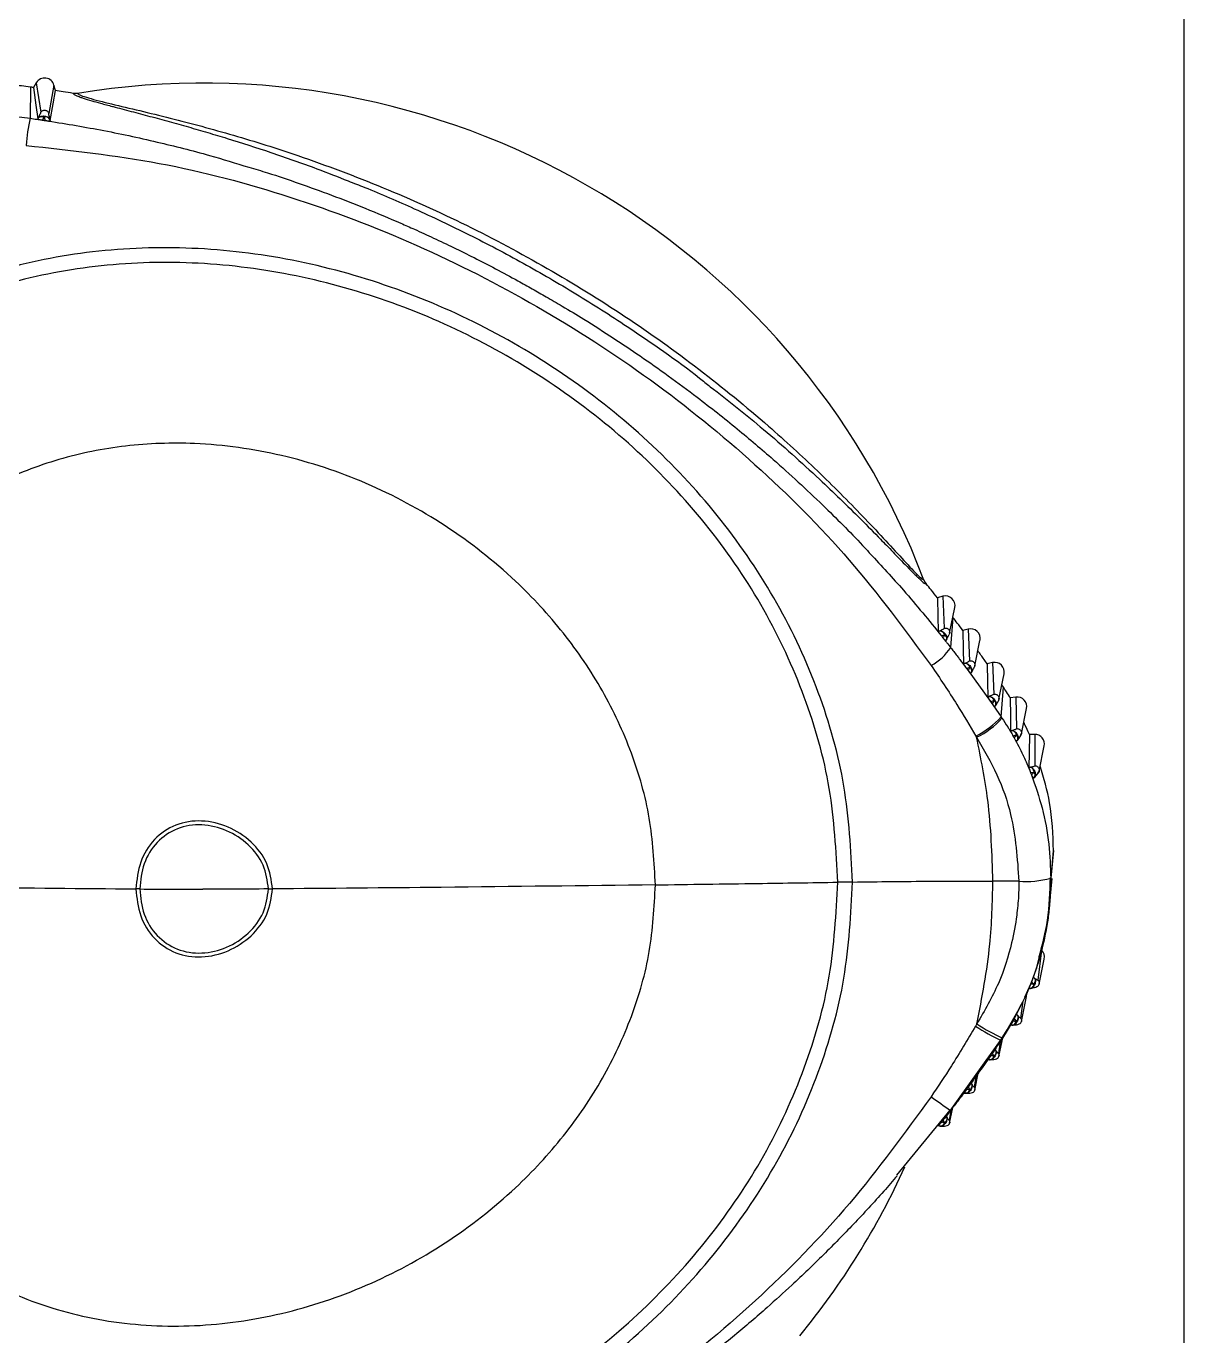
# Model space of a CAD drawing. Extents: x 398 to 508, y 623 to 782.
# Drawn here: x 468.77 to 472.067, y 726.597 to 730.328 of the extents above; entities that cross this region are included whole.
import ezdxf

# ---------------------------------------------------------------- set-up
doc = ezdxf.new("R2010")
doc.units = 0
doc.header["$MEASUREMENT"] = 0
doc.layers.add('GEOMETRY', color=2, linetype='Continuous', lineweight=25)

msp = doc.modelspace()

# ---------------------------------------------------------------- linework, layer by layer
at = {"layer": 'GEOMETRY'}
for p, q in [((472.067, 730.5661), (472.067, 724.9704)), ((468.7984, 730.167), (468.7905, 730.1535)), ((468.7984, 730.167), (468.8116, 730.0828)), ((468.7821, 730.1546), (468.781, 730.0657)), ((468.8488, 730.16), (468.834, 730.0797)), ((468.8528, 730.1446), (468.8488, 730.16)), ((468.9097, 730.1362), (468.9032, 730.1367)), ((468.9161, 730.1367), (468.9097, 730.1362)), ((468.8032, 730.0642), (468.8047, 730.0671)), ((468.8158, 730.0607), (468.8209, 730.0694)), ((468.8209, 730.0694), (468.8233, 730.0596)), ((468.8371, 730.0626), (468.8379, 730.0592)), ((471.3268, 728.7502), (471.3296, 728.7444)), ((471.3296, 728.7444), (471.3332, 728.7391)), ((471.3807, 728.7038), (471.3653, 728.6996)), ((471.3807, 728.7038), (471.3847, 728.6127)), ((471.4, 728.5985), (471.415, 728.6718)), ((471.4094, 728.6435), (471.4029, 728.5576)), ((471.4094, 728.6435), (471.4092, 728.6437)), ((471.3677, 728.6042), (471.3708, 728.6053)), ((471.4528, 728.6103), (471.4376, 728.6065)), ((471.4528, 728.6103), (471.4565, 728.5199)), ((471.3894, 728.5767), (471.3911, 728.5799)), ((471.4717, 728.5054), (471.4865, 728.5782)), ((471.4395, 728.5118), (471.4428, 728.513)), ((471.4482, 728.4982), (471.4576, 728.5016)), ((471.4483, 728.4983), (471.4525, 728.4926)), ((471.4576, 728.5016), (471.4524, 728.4925)), ((471.4525, 728.4926), (471.5167, 728.4037)), ((471.4605, 728.4835), (471.4625, 728.4872)), ((471.5224, 728.5148), (471.507, 728.5115)), ((471.5224, 728.5148), (471.5256, 728.4248)), ((471.5405, 728.4102), (471.5553, 728.4825)), ((471.5531, 728.4448), (471.5488, 728.4511)), ((471.5084, 728.4174), (471.5121, 728.4186)), ((471.5465, 728.3605), (471.5531, 728.4448)), ((471.5887, 728.4163), (471.5729, 728.4143)), ((471.5887, 728.4163), (471.5906, 728.3266)), ((471.5166, 728.4037), (471.5264, 728.4069)), ((471.5167, 728.4038), (471.5209, 728.3978)), ((471.5167, 728.4037), (471.5465, 728.3605)), ((471.5264, 728.4069), (471.5209, 728.3978)), ((471.5287, 728.3883), (471.531, 728.3922)), ((471.6045, 728.3117), (471.6192, 728.3836)), ((471.5803, 728.3061), (471.5902, 728.3086)), ((471.5805, 728.3062), (471.5838, 728.3003)), ((471.6426, 728.3102), (471.6272, 728.3101)), ((471.6426, 728.3102), (471.6427, 728.2208)), ((471.5906, 728.2897), (471.5934, 728.2935)), ((471.6551, 728.2057), (471.6697, 728.2773)), ((471.6307, 728.2015), (471.6404, 728.2027)), ((471.6307, 728.2016), (471.6332, 728.1954)), ((471.6404, 728.2027), (471.633, 728.1953)), ((471.6377, 728.1846), (471.643, 728.1901)), ((471.6378, 728.1843), (471.6382, 728.1841)), ((471.696, 727.9792), (471.6881, 727.9005)), ((471.6892, 727.8996), (471.696, 727.9792)), ((471.6843, 727.8208), (471.6922, 727.8993)), ((471.6619, 727.6954), (471.6515, 727.6102)), ((471.6551, 727.5986), (471.6697, 727.6702)), ((471.6307, 727.5982), (471.6128, 727.5604)), ((471.6045, 727.4919), (471.6192, 727.5638)), ((471.6286, 727.5864), (471.6253, 727.5862)), ((471.6258, 727.5868), (471.633, 727.5872)), ((471.6015, 727.5364), (471.5841, 727.4995)), ((471.6088, 727.5498), (471.6021, 727.5021)), ((471.5805, 727.4931), (471.551, 727.445)), ((471.5739, 727.4823), (471.5813, 727.4818)), ((471.5841, 727.4995), (471.5805, 727.4931)), ((471.5841, 727.4995), (471.5902, 727.4923)), ((471.5405, 727.3926), (471.5513, 727.4454)), ((471.5453, 727.4382), (471.5499, 727.4451)), ((471.4016, 727.238), (471.5453, 727.4383)), ((471.5287, 727.4133), (471.5308, 727.4104)), ((471.5437, 727.4341), (471.5388, 727.4018)), ((471.5121, 727.3836), (471.5084, 727.3842)), ((471.5092, 727.3846), (471.5166, 727.3835)), ((471.4749, 727.3357), (471.4702, 727.3052)), ((471.4717, 727.2964), (471.4816, 727.3449)), ((471.4605, 727.317), (471.4624, 727.3143)), ((471.4428, 727.2881), (471.4395, 727.2887)), ((471.4403, 727.2892), (471.4474, 727.2879)), ((471.4428, 727.2881), (471.444, 727.2878)), ((471.2495, 727.054), (471.4017, 727.2396)), ((471.3898, 727.2219), (471.3909, 727.2201)), ((471.4032, 727.2392), (471.3986, 727.2107)), ((471.4, 727.2022), (471.4092, 727.2471)), ((471.3708, 727.1944), (471.3677, 727.195)), ((471.3686, 727.1955), (471.3754, 727.1941)), ((471.3708, 727.1944), (471.3719, 727.1941)), ((471.3811, 727.2106), (471.3858, 727.2034))]:
    msp.add_line(p, q, dxfattribs=at)
at = {"layer": 'GEOMETRY', "flags": 128}
for points in [[(468.7905, 730.1535), (468.7976, 730.1035), (468.8032, 730.0642)], [(468.8379, 730.0592), (468.8463, 730.107), (468.8528, 730.1446)], [(471.3653, 728.6996), (471.3667, 728.6461), (471.3677, 728.6042)], [(471.4376, 728.6065), (471.4387, 728.5534), (471.4395, 728.5118)], [(471.3769, 728.5908), (471.3819, 728.5927), (471.3858, 728.5942)], [(471.507, 728.5115), (471.5078, 728.4588), (471.5084, 728.4174)], [(471.5729, 728.4143), (471.5731, 728.3618), (471.5732, 728.3206)], [(471.5732, 728.3206), (471.5752, 728.3211), (471.5769, 728.3215)], [(471.6272, 728.3101), (471.6262, 728.2579), (471.6253, 728.217)], [(471.6253, 728.217), (471.6271, 728.2172), (471.6286, 728.2173)], [(471.641, 728.187), (471.6394, 728.1854), (471.6382, 728.1841)], [(471.6382, 727.6191), (471.6397, 727.6178), (471.641, 727.6167)], [(471.6192, 727.5638), (471.6197, 727.5713), (471.6195, 727.5735)], [(471.5769, 727.4815), (471.5748, 727.4817), (471.5735, 727.4817)]]:
    msp.add_lwpolyline(points, dxfattribs=at)
at = {"layer": 'GEOMETRY'}
for centre, radius, start, end in [((468.8222, 730.1529), 0.0276, 14.7659, 149.4215), ((469.2741, 727.9702), 2.1959, 20.8048, 99.3842), ((469.1584, 729.971), 0.389, 165.9067, 177.4271), ((468.8245, 730.0553), 0.0146, 29.8429, 104.407), ((471.388, 728.6773), 0.0275, 348.6344, 105.5112), ((471.4596, 728.5837), 0.0275, 348.6288, 104.208), ((471.3792, 728.5836), 0.0125, 342.7733, 57.7002), ((471.2677, 728.6485), 0.163, 299.3802, 326.1069), ((471.4507, 728.4911), 0.0125, 341.4939, 56.5002), ((471.5283, 728.488), 0.0275, 348.6209, 102.3349), ((471.5923, 728.3891), 0.0275, 348.5995, 97.5106), ((471.5192, 728.3965), 0.0126, 339.8371, 55.099), ((471.371, 728.5154), 0.2341, 296.3146, 318.563), ((471.3774, 728.5086), 0.2294, 295.7128, 318.485), ((471.582, 728.299), 0.0126, 334.3482, 49.6769), ((471.6428, 728.2827), 0.0275, 348.5694, 90.4988), ((471.6313, 728.1945), 0.0122, 322.1781, 42.0757), ((471.6188, 728.1523), 0.2612, 265.2773, 285.3885), ((471.6429, 727.6757), 0.0274, 348.4643, 46.14), ((471.6251, 727.6005), 0.0154, 300.5602, 353.9434), ((471.6292, 727.5949), 0.0085, 265.6512, 295.7572), ((471.7705, 727.9228), 0.5338, 236.2657, 245.1939), ((471.7736, 727.9397), 0.5425, 236.93, 245.7743), ((471.5786, 727.49), 0.00865, 258.7001, 288.6579), ((471.5791, 727.4991), 0.0177, 266.3461, 270), ((471.5753, 727.496), 0.0154, 293.2254, 346.2961), ((471.5145, 727.3921), 0.00877, 253.9656, 283.3943), ((471.5159, 727.4009), 0.0177, 261.4756, 270), ((471.5118, 727.3982), 0.0154, 287.9245, 341.2438), ((471.4447, 727.3013), 0.0135, 266.9149, 343.2531), ((474.6303, 731.963), 5.7213, 234.9809, 235.6607), ((471.4471, 727.3053), 0.0177, 259.6029, 270), ((471.373, 727.2076), 0.0135, 265.5543, 341.9994), ((471.3755, 727.2114), 0.0177, 258.2891, 270), ((469.283, 727.9816), 2.1852, 320.6704, 335.5656)]:
    msp.add_arc(centre, radius, start, end, dxfattribs=at)
for points, knots in [([(468.7821, 730.1546), (468.7734, 730.1557), (468.758, 730.1578), (468.7426, 730.1596), (468.7358, 730.1605)], [0, 0, 0, 0, 0.5617434, 1, 1, 1, 1]), ([(468.7905, 730.1535), (468.7889, 730.1537), (468.7861, 730.1541), (468.7833, 730.1544), (468.7821, 730.1546)], [0, 0, 0, 0, 0.560244, 1, 1, 1, 1]), ([(468.9032, 730.1367), (468.8938, 730.1382), (468.877, 730.1409), (468.8602, 730.1435), (468.8528, 730.1446)], [0, 0, 0, 0, 0.561477, 1, 1, 1, 1]), ([(468.9032, 730.1367), (468.9052, 730.1349), (468.9079, 730.1325), (468.9169, 730.1287), (468.9236, 730.1261), (468.9358, 730.1219), (468.9545, 730.1162), (468.9828, 730.1082), (469.0038, 730.1026), (469.0154, 730.0995)], [0, 0, 0, 0, 0.207907, 0.281417, 0.356887, 0.434345, 0.627717, 0.795618, 1, 1, 1, 1]), ([(468.9161, 730.1367), (468.9185, 730.1349), (468.9234, 730.1312), (468.9539, 730.1213), (469.0113, 730.107), (469.0927, 730.0878), (469.2088, 730.0595), (469.3606, 730.0188), (469.5644, 729.9545), (469.7872, 729.8706), (470.025, 729.7634), (470.2553, 729.6405), (470.4769, 729.5035), (470.6878, 729.3527), (470.87, 729.2035), (471.0248, 729.0616), (471.1327, 728.953), (471.2116, 728.8691), (471.2653, 728.8105), (471.3022, 728.7706), (471.3219, 728.7517), (471.3252, 728.7507), (471.3268, 728.7502)], [0, 0, 0, 0, 0.015065, 0.030185, 0.060632, 0.091486, 0.122566, 0.185055, 0.247842, 0.331779, 0.41586, 0.500006, 0.584152, 0.668229, 0.752161, 0.814944, 0.877433, 0.908513, 0.939367, 0.969814, 0.984935, 1, 1, 1, 1]), ([(469.0154, 730.0995), (469.016, 730.0994), (469.0323, 730.095), (469.0682, 730.0856), (469.1216, 730.0715), (469.1765, 730.0567), (469.2316, 730.0412), (469.2868, 730.0252), (469.365, 730.0017), (469.4687, 729.9682), (469.5841, 729.928), (469.6571, 729.899), (469.6869, 729.8872)], [0, 0, 0, 0, 0.003116, 0.087993, 0.171853, 0.254754, 0.336736, 0.417825, 0.49804, 0.679054, 0.869297, 1, 1, 1, 1]), ([(468.7085, 730.0751), (468.7221, 730.0734), (468.7463, 730.0704), (468.7704, 730.0671), (468.781, 730.0657)], [0, 0, 0, 0, 0.560767, 1, 1, 1, 1]), ([(468.781, 730.0657), (468.7874, 730.0648), (468.799, 730.0632), (468.8106, 730.0615), (468.8158, 730.0607)], [0, 0, 0, 0, 0.550723, 1, 1, 1, 1]), ([(468.8032, 730.0642), (468.8035, 730.0639), (468.8039, 730.0634), (468.8069, 730.0624), (468.8104, 730.0616), (468.8136, 730.061), (468.8155, 730.0608), (468.8158, 730.0607)], [0, 0, 0, 0, 0.357495, 0.577725, 0.763694, 0.950344, 1, 1, 1, 1]), ([(468.8047, 730.0671), (468.8067, 730.0712), (468.8103, 730.0784), (468.8112, 730.0815), (468.8116, 730.0828)], [0, 0, 0, 0, 0.567785, 1, 1, 1, 1]), ([(468.8047, 730.0671), (468.8052, 730.0678), (468.8062, 730.069), (468.8081, 730.0703), (468.811, 730.0714), (468.8159, 730.0725), (468.8215, 730.0724), (468.8272, 730.0711), (468.8322, 730.0688), (468.8358, 730.0656), (468.8367, 730.0635), (468.8371, 730.0626)], [0, 0, 0, 0, 0.075548, 0.135033, 0.233308, 0.347478, 0.500588, 0.610736, 0.750105, 0.895652, 1, 1, 1, 1]), ([(468.8047, 730.0671), (468.8056, 730.068), (468.8074, 730.0698), (468.8121, 730.071), (468.816, 730.0706), (468.8189, 730.0698), (468.8203, 730.0695), (468.8209, 730.0694)], [0, 0, 0, 0, 0.292273, 0.557997, 0.809433, 0.914124, 1, 1, 1, 1]), ([(468.8158, 730.0607), (468.8164, 730.0606), (468.8176, 730.0604), (468.8193, 730.0602), (468.8212, 730.0599), (468.8226, 730.0597), (468.8233, 730.0596)], [0, 0, 0, 0, 0.232758, 0.465517, 0.698275, 1, 1, 1, 1]), ([(468.8233, 730.0596), (468.8247, 730.0594), (468.8275, 730.059), (468.8312, 730.0586), (468.8345, 730.0585), (468.8373, 730.0586), (468.8377, 730.059), (468.8379, 730.0592)], [0, 0, 0, 0, 0.159776, 0.319949, 0.474497, 0.69635, 1, 1, 1, 1]), ([(468.8233, 730.0596), (468.876, 730.0511), (468.983, 730.0337), (469.1392, 729.9998), (469.2802, 729.9645), (469.3665, 729.9379), (469.4037, 729.9264)], [0, 0, 0, 0, 0.2686294, 0.5455888, 0.8043314, 1, 1, 1, 1]), ([(468.8371, 730.0626), (468.8361, 730.0675), (468.8342, 730.0762), (468.8341, 730.0786), (468.834, 730.0797)], [0, 0, 0, 0, 0.560568, 1, 1, 1, 1]), ([(468.7697, 729.9884), (468.8966, 729.9746), (469.1511, 729.9468), (469.5233, 729.8472), (469.8838, 729.7104), (470.2279, 729.535), (470.5518, 729.3258), (470.8497, 729.0837), (471.1208, 728.8135), (471.2721, 728.6087), (471.3476, 728.5065)], [0, 0, 0, 0, 0.124403, 0.249396, 0.374648, 0.499998, 0.625346, 0.750599, 0.875592, 1, 1, 1, 1]), ([(469.4037, 729.9264), (469.4214, 729.9212), (469.4696, 729.9071), (469.5479, 729.8802), (469.6408, 729.8467), (469.7374, 729.809), (469.816, 729.776), (469.8808, 729.7473), (469.9309, 729.7243), (469.9876, 729.6974), (470.0464, 729.6683), (470.1077, 729.6368), (470.1629, 729.607), (470.2109, 729.5802), (470.2531, 729.5561), (470.3022, 729.5274), (470.3665, 729.4884), (470.4405, 729.4412), (470.5205, 729.3875), (470.6, 729.3315), (470.6928, 729.2627), (470.7928, 729.1834), (470.9129, 729.0816), (471.0319, 728.971), (471.1234, 728.8807), (471.1666, 728.8329), (471.1739, 728.8249)], [0, 0, 0, 0, 0.026183, 0.071246, 0.117465, 0.166243, 0.218237, 0.238324, 0.26672, 0.296326, 0.32726, 0.359745, 0.393992, 0.416247, 0.437711, 0.462841, 0.497003, 0.544471, 0.587509, 0.634047, 0.682821, 0.752042, 0.816091, 0.907711, 0.984465, 1, 1, 1, 1]), ([(469.6869, 729.8872), (469.7026, 729.8812), (469.7659, 729.8568), (469.8549, 729.8177), (469.954, 729.772), (470.032, 729.7339), (470.1091, 729.6943), (470.1855, 729.6529), (470.2609, 729.6101), (470.3354, 729.5658), (470.409, 729.5201), (470.528, 729.442), (470.6328, 729.37), (470.708, 729.3092), (470.7182, 729.301)], [0, 0, 0, 0, 0.042464, 0.171317, 0.244019, 0.316697, 0.389349, 0.462033, 0.534754, 0.607453, 0.680135, 0.752837, 0.966475, 1, 1, 1, 1]), ([(471.1235, 727.8896), (471.1186, 727.9813), (471.1088, 728.1653), (471.0321, 728.4336), (470.914, 728.6888), (470.7539, 728.9254), (470.558, 729.1382), (470.3313, 729.3225), (470.0802, 729.4747), (469.8108, 729.591), (469.5297, 729.6679), (469.2436, 729.7025), (468.9595, 729.6928), (468.6843, 729.6379), (468.4249, 729.5373), (468.1888, 729.3915), (467.9814, 729.2051), (467.8068, 728.984), (467.6678, 728.7346), (467.5677, 728.4637), (467.5045, 728.1784), (467.4967, 727.9839), (467.4928, 727.8863)], [0, 0, 0, 0, 0.048377, 0.09717, 0.146628, 0.196818, 0.247667, 0.298988, 0.350512, 0.401933, 0.452965, 0.50339, 0.553091, 0.602088, 0.650565, 0.698888, 0.747507, 0.796727, 0.846674, 0.897321, 0.94851, 1, 1, 1, 1]), ([(471.0813, 727.889), (471.0766, 727.9785), (471.067, 728.1583), (470.9919, 728.4204), (470.8765, 728.6699), (470.72, 728.9011), (470.5285, 729.1091), (470.3069, 729.2893), (470.0615, 729.438), (469.7983, 729.5517), (469.5236, 729.6267), (469.244, 729.6605), (468.9664, 729.651), (468.6976, 729.5973), (468.4442, 729.4991), (468.2135, 729.3567), (468.011, 729.1746), (467.8405, 728.9586), (467.7048, 728.7151), (467.6071, 728.4505), (467.5454, 728.1718), (467.5378, 727.9817), (467.534, 727.8863)], [0, 0, 0, 0, 0.048366, 0.097149, 0.146599, 0.196786, 0.247642, 0.298976, 0.350518, 0.401955, 0.452995, 0.503421, 0.553115, 0.602102, 0.650569, 0.698881, 0.747489, 0.7967, 0.846643, 0.897293, 0.948493, 1, 1, 1, 1]), ([(470.7182, 729.301), (470.7694, 729.2608), (470.8777, 729.1757), (470.9987, 729.0665), (471.089, 728.9806), (471.1471, 728.9235), (471.1916, 728.8784), (471.2143, 728.8549), (471.2199, 728.8492)], [0, 0, 0, 0, 0.277133, 0.586465, 0.706592, 0.830698, 0.958855, 1, 1, 1, 1]), ([(470.5619, 727.8815), (470.5584, 727.9451), (470.5516, 728.0728), (470.4978, 728.2596), (470.4151, 728.4374), (470.3031, 728.6023), (470.1547, 728.7633), (469.967, 728.9105), (469.7417, 729.0317), (469.5003, 729.1118), (469.2675, 729.1445), (469.0532, 729.1371), (468.862, 729.0988), (468.682, 729.029), (468.5182, 728.9279), (468.3625, 728.7878), (468.2245, 728.6049), (468.1176, 728.3806), (468.0498, 728.1367), (468.0415, 727.9678), (468.0373, 727.8829)], [0, 0, 0, 0, 0.048255, 0.096956, 0.14637, 0.19658, 0.247513, 0.311851, 0.376412, 0.440534, 0.503697, 0.553375, 0.602293, 0.650656, 0.698854, 0.747368, 0.808898, 0.871665, 0.935514, 1, 1, 1, 1]), ([(471.1739, 728.8249), (471.2058, 728.7905), (471.2761, 728.7148), (471.3413, 728.6346), (471.3769, 728.5908)], [0, 0, 0, 0, 0.453606, 1, 1, 1, 1]), ([(471.2199, 728.8492), (471.2325, 728.8362), (471.2616, 728.8062), (471.2903, 728.7764), (471.3064, 728.7605), (471.3115, 728.7556), (471.319, 728.7485), (471.3288, 728.7397), (471.3318, 728.7393), (471.3332, 728.7391)], [0, 0, 0, 0, 0.226961, 0.521039, 0.613046, 0.645128, 0.66789, 0.840873, 1, 1, 1, 1]), ([(471.3653, 728.6996), (471.3594, 728.7069), (471.3487, 728.7202), (471.338, 728.7333), (471.3332, 728.7391)], [0, 0, 0, 0, 0.557849, 1, 1, 1, 1]), ([(471.4376, 728.6065), (471.4324, 728.6134), (471.423, 728.6258), (471.4135, 728.6381), (471.4094, 728.6435)], [0, 0, 0, 0, 0.558255, 1, 1, 1, 1]), ([(471.3677, 728.6042), (471.3679, 728.6037), (471.3681, 728.6029), (471.37, 728.5999), (471.3722, 728.5969), (471.3746, 728.5937), (471.3762, 728.5917), (471.3769, 728.5908)], [0, 0, 0, 0, 0.340912, 0.538211, 0.704591, 0.871652, 1, 1, 1, 1]), ([(471.3708, 728.6053), (471.3748, 728.607), (471.3819, 728.61), (471.3839, 728.6119), (471.3847, 728.6127)], [0, 0, 0, 0, 0.567874, 1, 1, 1, 1]), ([(471.3708, 728.6053), (471.3717, 728.6054), (471.3734, 728.6057), (471.3761, 728.6052), (471.3792, 728.6038), (471.3834, 728.601), (471.3872, 728.5971), (471.3903, 728.5924), (471.3922, 728.5874), (471.3923, 728.5826), (471.3913, 728.5805), (471.3909, 728.5796)], [0, 0, 0, 0, 0.073033, 0.139325, 0.247914, 0.357888, 0.500372, 0.60946, 0.750013, 0.895402, 1, 1, 1, 1]), ([(471.3708, 728.6053), (471.3724, 728.6053), (471.3754, 728.6053), (471.3803, 728.6024), (471.383, 728.5989), (471.3847, 728.596), (471.3855, 728.5947), (471.3858, 728.5942)], [0, 0, 0, 0, 0.292926, 0.559773, 0.811866, 0.915765, 1, 1, 1, 1]), ([(471.3769, 728.5908), (471.3772, 728.5903), (471.378, 728.5894), (471.3794, 728.5876), (471.3804, 728.5863), (471.3811, 728.5854)], [0, 0, 0, 0, 0.253559, 0.507119, 1, 1, 1, 1]), ([(471.3858, 728.5942), (471.385, 728.5926), (471.3834, 728.5896), (471.3818, 728.5867), (471.3811, 728.5854)], [0, 0, 0, 0, 0.55949, 1, 1, 1, 1]), ([(471.3811, 728.5854), (471.383, 728.5831), (471.386, 728.5793), (471.3896, 728.5747), (471.3951, 728.5677), (471.3993, 728.5622), (471.4029, 728.5576)], [0, 0, 0, 0, 0.250003, 0.408992, 0.500259, 1, 1, 1, 1]), ([(471.3811, 728.5854), (471.382, 728.5843), (471.3837, 728.5822), (471.3859, 728.5796), (471.3879, 728.5775), (471.3891, 728.5765), (471.3893, 728.5766), (471.3894, 728.5767)], [0, 0, 0, 0, 0.1721862, 0.3444697, 0.5182191, 0.7807676, 1, 1, 1, 1]), ([(471.3909, 728.5796), (471.3933, 728.584), (471.3974, 728.5918), (471.3983, 728.5939), (471.3986, 728.5949)], [0, 0, 0, 0, 0.559699, 1, 1, 1, 1]), ([(471.4029, 728.5576), (471.4043, 728.5558), (471.412, 728.546), (471.4197, 728.5359), (471.427, 728.5264), (471.4308, 728.5214), (471.4382, 728.5117), (471.4445, 728.5032), (471.4483, 728.4983)], [0, 0, 0, 0, 0.0907733, 0.500244, 0.5091074, 0.574151, 0.7501871, 1, 1, 1, 1]), ([(471.507, 728.5115), (471.5011, 728.5198), (471.4923, 728.5322), (471.4834, 728.5444), (471.4805, 728.5485)], [0, 0, 0, 0, 0.671579, 1, 1, 1, 1]), ([(471.3476, 728.5065), (471.3723, 728.4696), (471.4165, 728.4038), (471.457, 728.3355), (471.4748, 728.3056)], [0, 0, 0, 0, 0.560914, 1, 1, 1, 1]), ([(471.4395, 728.5118), (471.4397, 728.5113), (471.4399, 728.5105), (471.4417, 728.5075), (471.4438, 728.5044), (471.4461, 728.5012), (471.4476, 728.4992), (471.4483, 728.4983)], [0, 0, 0, 0, 0.341579, 0.540912, 0.708698, 0.877184, 1, 1, 1, 1]), ([(471.4428, 728.513), (471.4468, 728.5146), (471.4537, 728.5173), (471.4557, 728.5191), (471.4565, 728.5199)], [0, 0, 0, 0, 0.567856, 1, 1, 1, 1]), ([(471.4428, 728.513), (471.4438, 728.5131), (471.4454, 728.5133), (471.4481, 728.5127), (471.4512, 728.5112), (471.4553, 728.5084), (471.459, 728.5044), (471.462, 728.4996), (471.4638, 728.4946), (471.4638, 728.4898), (471.4628, 728.4877), (471.4624, 728.4868)], [0, 0, 0, 0, 0.078048, 0.140383, 0.247774, 0.357517, 0.500368, 0.609586, 0.749998, 0.895509, 1, 1, 1, 1]), ([(471.4428, 728.513), (471.4444, 728.5129), (471.4474, 728.5128), (471.4522, 728.5099), (471.4549, 728.5064), (471.4564, 728.5034), (471.4572, 728.5021), (471.4576, 728.5016)], [0, 0, 0, 0, 0.292879, 0.559705, 0.811787, 0.915715, 1, 1, 1, 1]), ([(471.4525, 728.4926), (471.4533, 728.4915), (471.455, 728.4893), (471.4571, 728.4866), (471.459, 728.4845), (471.4602, 728.4834), (471.4604, 728.4835), (471.4605, 728.4836)], [0, 0, 0, 0, 0.1715194, 0.3431918, 0.5149525, 0.7721536, 1, 1, 1, 1]), ([(471.4624, 728.4868), (471.4647, 728.4911), (471.469, 728.4986), (471.4698, 728.5007), (471.4702, 728.5016)], [0, 0, 0, 0, 0.5596877, 1, 1, 1, 1]), ([(471.5084, 728.4174), (471.5086, 728.4169), (471.5088, 728.4161), (471.5106, 728.413), (471.5125, 728.4099), (471.5147, 728.4066), (471.5161, 728.4046), (471.5167, 728.4038)], [0, 0, 0, 0, 0.345219, 0.545457, 0.714496, 0.884206, 1, 1, 1, 1]), ([(471.5121, 728.4186), (471.516, 728.42), (471.5228, 728.4225), (471.5248, 728.4241), (471.5256, 728.4248)], [0, 0, 0, 0, 0.567776, 1, 1, 1, 1]), ([(471.5121, 728.4186), (471.513, 728.4187), (471.5147, 728.4188), (471.5173, 728.4181), (471.5203, 728.4165), (471.5245, 728.4136), (471.528, 728.4095), (471.5309, 728.4046), (471.5325, 728.3995), (471.5323, 728.3948), (471.5312, 728.3927), (471.5308, 728.3918)], [0, 0, 0, 0, 0.073195, 0.139519, 0.247836, 0.35736, 0.500463, 0.609802, 0.750036, 0.895817, 1, 1, 1, 1]), ([(471.5121, 728.4186), (471.5137, 728.4185), (471.5166, 728.4183), (471.5213, 728.4153), (471.5238, 728.4117), (471.5253, 728.4087), (471.5261, 728.4074), (471.5264, 728.4069)], [0, 0, 0, 0, 0.292378, 0.559067, 0.811185, 0.915353, 1, 1, 1, 1]), ([(471.5729, 728.4143), (471.5693, 728.42), (471.5629, 728.4303), (471.5561, 728.4404), (471.5531, 728.4448)], [0, 0, 0, 0, 0.5593413, 1, 1, 1, 1]), ([(471.5209, 728.3978), (471.5217, 728.3966), (471.5233, 728.3944), (471.5254, 728.3916), (471.5272, 728.3894), (471.5284, 728.3881), (471.5286, 728.3883), (471.5287, 728.3883)], [0, 0, 0, 0, 0.170064, 0.340314, 0.509802, 0.76226, 1, 1, 1, 1]), ([(471.5308, 728.3918), (471.5332, 728.3959), (471.5375, 728.4032), (471.5384, 728.4051), (471.5388, 728.406)], [0, 0, 0, 0, 0.559669, 1, 1, 1, 1]), ([(471.5465, 728.3605), (471.547, 728.3598), (471.5479, 728.3585), (471.5488, 728.3572), (471.5491, 728.3566)], [0, 0, 0, 0, 0.5600058, 1, 1, 1, 1]), ([(471.5491, 728.3566), (471.5546, 728.3483), (471.5611, 728.3385), (471.5689, 728.3258), (471.574, 728.3174), (471.578, 728.3104), (471.5805, 728.3062)], [0, 0, 0, 0, 0.501221, 0.593261, 0.751547, 1, 1, 1, 1]), ([(471.6272, 728.3101), (471.6231, 728.3194), (471.618, 728.331), (471.6123, 728.3423), (471.6112, 728.3445)], [0, 0, 0, 0, 0.806642, 1, 1, 1, 1]), ([(471.4748, 728.3056), (471.4752, 728.3049), (471.4759, 728.3037), (471.4766, 728.3025), (471.4769, 728.3019)], [0, 0, 0, 0, 0.560068, 1, 1, 1, 1]), ([(471.5235, 727.8919), (471.5209, 727.969), (471.5164, 728.107), (471.489, 728.2423), (471.4769, 728.3019)], [0, 0, 0, 0, 0.558961, 1, 1, 1, 1]), ([(471.4769, 728.3019), (471.4973, 728.267), (471.5379, 728.1974), (471.5856, 728.0599), (471.5929, 727.9559), (471.5973, 727.892)], [0, 0, 0, 0, 0.279815, 0.557768, 1, 1, 1, 1]), ([(471.5732, 728.3206), (471.5733, 728.3201), (471.5735, 728.3193), (471.5751, 728.3161), (471.5768, 728.3127), (471.5787, 728.3093), (471.58, 728.3071), (471.5805, 728.3062)], [0, 0, 0, 0, 0.343769, 0.543115, 0.712227, 0.881959, 1, 1, 1, 1]), ([(471.5769, 728.3215), (471.5808, 728.3226), (471.5878, 728.3245), (471.5898, 728.326), (471.5906, 728.3266)], [0, 0, 0, 0, 0.567864, 1, 1, 1, 1]), ([(471.5769, 728.3215), (471.5784, 728.3212), (471.5814, 728.3208), (471.5858, 728.3174), (471.5881, 728.3136), (471.5893, 728.3105), (471.5899, 728.3091), (471.5902, 728.3086)], [0, 0, 0, 0, 0.293967, 0.560693, 0.812387, 0.915994, 1, 1, 1, 1]), ([(471.5769, 728.3215), (471.5778, 728.3215), (471.5795, 728.3215), (471.5821, 728.3206), (471.585, 728.3188), (471.5888, 728.3154), (471.592, 728.311), (471.5944, 728.3059), (471.5955, 728.3006), (471.5949, 728.2958), (471.5936, 728.2939), (471.5931, 728.2931)], [0, 0, 0, 0, 0.072662, 0.139011, 0.247668, 0.357937, 0.500334, 0.608157, 0.749945, 0.899555, 1, 1, 1, 1]), ([(471.5805, 728.3062), (471.581, 728.3052), (471.5821, 728.3032), (471.5832, 728.3013), (471.5838, 728.3003)], [0, 0, 0, 0, 0.467905, 1, 1, 1, 1]), ([(471.5902, 728.3086), (471.5892, 728.3071), (471.5881, 728.3056), (471.5869, 728.3041), (471.5863, 728.3034), (471.5852, 728.3021), (471.5843, 728.301), (471.5838, 728.3003)], [0, 0, 0, 0, 0.501351, 0.510469, 0.575644, 0.750824, 1, 1, 1, 1]), ([(471.5838, 728.3003), (471.5925, 728.2842), (471.6012, 728.268), (471.6095, 728.2504), (471.6134, 728.2421), (471.6178, 728.2324), (471.6227, 728.2211), (471.6262, 728.2127), (471.629, 728.2058), (471.6307, 728.2015)], [0, 0, 0, 0, 0.499378, 0.503527, 0.535465, 0.748585, 0.794715, 0.874397, 1, 1, 1, 1]), ([(471.5838, 728.3003), (471.5845, 728.2991), (471.5859, 728.2966), (471.5877, 728.2936), (471.5893, 728.2911), (471.5904, 728.2896), (471.5905, 728.2897), (471.5906, 728.2898)], [0, 0, 0, 0, 0.169701, 0.339702, 0.506595, 0.747677, 1, 1, 1, 1]), ([(471.5931, 728.2931), (471.5959, 728.2969), (471.6008, 728.3038), (471.6017, 728.3057), (471.6021, 728.3065)], [0, 0, 0, 0, 0.559659, 1, 1, 1, 1]), ([(471.5933, 728.2934), (471.5948, 728.2955), (471.5979, 728.2998), (471.6026, 728.307), (471.6038, 728.3098), (471.6045, 728.3117)], [0, 0, 0, 0, 0.240302, 0.485297, 1, 1, 1, 1]), ([(471.6253, 728.217), (471.6254, 728.2165), (471.6255, 728.2156), (471.6267, 728.2122), (471.628, 728.2086), (471.6294, 728.2049), (471.6304, 728.2025), (471.6307, 728.2016)], [0, 0, 0, 0, 0.339431, 0.541388, 0.711311, 0.881935, 1, 1, 1, 1]), ([(471.6286, 728.2173), (471.6326, 728.2179), (471.6397, 728.219), (471.6418, 728.2203), (471.6427, 728.2208)], [0, 0, 0, 0, 0.5680181, 1, 1, 1, 1]), ([(471.6286, 728.2173), (471.6301, 728.2169), (471.6331, 728.2161), (471.6371, 728.2121), (471.6389, 728.208), (471.6397, 728.2047), (471.6402, 728.2033), (471.6404, 728.2027)], [0, 0, 0, 0, 0.296336, 0.563095, 0.814411, 0.917289, 1, 1, 1, 1]), ([(471.6286, 728.2173), (471.6295, 728.2172), (471.6312, 728.217), (471.6338, 728.2158), (471.6365, 728.2136), (471.6398, 728.2097), (471.6424, 728.205), (471.6442, 728.1995), (471.6445, 728.1942), (471.6433, 728.1895), (471.6417, 728.1878), (471.641, 728.187)], [0, 0, 0, 0, 0.072811, 0.139295, 0.247501, 0.357518, 0.500346, 0.609002, 0.750043, 0.89454, 1, 1, 1, 1]), ([(471.6332, 728.1954), (471.6337, 728.1941), (471.6347, 728.1914), (471.636, 728.1882), (471.6371, 728.1857), (471.6374, 728.185), (471.6376, 728.1846)], [0, 0, 0, 0, 0.24332, 0.487053, 0.726709, 1, 1, 1, 1]), ([(471.6332, 728.1953), (471.6439, 728.1641), (471.6662, 728.0995), (471.6846, 728.0003), (471.687, 727.9327), (471.6881, 727.9005)], [0, 0, 0, 0, 0.328721, 0.679608, 1, 1, 1, 1]), ([(471.641, 728.187), (471.6442, 728.1905), (471.65, 728.1966), (471.651, 728.1984), (471.6515, 728.1992)], [0, 0, 0, 0, 0.559655, 1, 1, 1, 1]), ([(471.6427, 728.2208), (471.6439, 728.2207), (471.6464, 728.2205), (471.6498, 728.2188), (471.6527, 728.2163), (471.6546, 728.213), (471.6555, 728.2094), (471.6552, 728.2069), (471.6551, 728.2057)], [0, 0, 0, 0, 0.167305, 0.334609, 0.501914, 0.669219, 0.836524, 1, 1, 1, 1]), ([(471.6431, 728.1902), (471.6448, 728.192), (471.6481, 728.1957), (471.6531, 728.2016), (471.6543, 728.204), (471.6551, 728.2057)], [0, 0, 0, 0, 0.24192, 0.488639, 1, 1, 1, 1]), ([(471.6551, 728.2057), (471.6551, 728.2057), (471.655, 728.2044), (471.6539, 728.202), (471.6523, 728.2001), (471.6515, 728.1992)], [0, 0, 0, 0, 0.011312, 0.505656, 1, 1, 1, 1]), ([(471.696, 727.9792), (471.6944, 728.025), (471.6914, 728.1069), (471.6683, 728.1854), (471.6581, 728.2201)], [0, 0, 0, 0, 0.558508, 1, 1, 1, 1]), ([(469.4712, 727.8699), (469.4678, 727.8946), (469.4608, 727.9447), (469.4123, 728.007), (469.3469, 728.05), (469.2707, 728.0683), (469.1941, 728.0571), (469.1309, 728.0136), (469.0899, 727.9471), (469.0849, 727.8959), (469.0823, 727.8699)], [0, 0, 0, 0, 0.121593, 0.247502, 0.376352, 0.503628, 0.626476, 0.747336, 0.871701, 1, 1, 1, 1]), ([(469.4598, 727.8698), (469.4566, 727.893), (469.45, 727.9403), (469.4043, 727.999), (469.3427, 728.0395), (469.2708, 728.0568), (469.1986, 728.0463), (469.1391, 728.0053), (469.1004, 727.9425), (469.0957, 727.8943), (469.0932, 727.8698)], [0, 0, 0, 0, 0.121593, 0.247502, 0.376351, 0.503627, 0.626475, 0.747336, 0.871702, 1, 1, 1, 1]), ([(467.4928, 727.8863), (467.4967, 727.7888), (467.5045, 727.5944), (467.5677, 727.3103), (467.6678, 727.0409), (467.8068, 726.793), (467.9814, 726.5732), (468.1888, 726.3877), (468.4249, 726.2421), (468.6843, 726.1408), (468.9595, 726.0846), (469.2436, 726.0734), (469.5297, 726.1066), (469.8108, 726.1822), (470.0802, 726.2978), (470.3313, 726.4502), (470.558, 726.6354), (470.7539, 726.8496), (470.914, 727.0876), (471.0321, 727.3443), (471.1088, 727.6137), (471.1186, 727.7979), (471.1235, 727.8896)], [0, 0, 0, 0, 0.05149, 0.102679, 0.153326, 0.203273, 0.252493, 0.301112, 0.349435, 0.397912, 0.446909, 0.49661, 0.547035, 0.598067, 0.649488, 0.701012, 0.752333, 0.803182, 0.853372, 0.90283, 0.951623, 1, 1, 1, 1]), ([(467.534, 727.8863), (467.5378, 727.7911), (467.5454, 727.6011), (467.6071, 727.3233), (467.7048, 727.0598), (467.8405, 726.8175), (468.011, 726.6026), (468.2135, 726.4212), (468.4442, 726.279), (468.6976, 726.1802), (468.9664, 726.1255), (469.244, 726.1148), (469.5236, 726.1474), (469.7983, 726.2215), (470.0615, 726.3346), (470.3069, 726.4834), (470.5285, 726.6644), (470.72, 726.8734), (470.8765, 727.1058), (470.9919, 727.3564), (471.067, 727.6195), (471.0766, 727.7994), (471.0813, 727.889)], [0, 0, 0, 0, 0.0515069, 0.1027075, 0.153357, 0.2032996, 0.2525106, 0.3011189, 0.349431, 0.397898, 0.4468846, 0.4965794, 0.5470048, 0.598045, 0.6494822, 0.7010237, 0.7523581, 0.8032136, 0.8534015, 0.9028508, 0.9516339, 1, 1, 1, 1]), ([(470.5619, 727.8815), (470.659, 727.8829), (470.8324, 727.8852), (471.0053, 727.8878), (471.0813, 727.889)], [0, 0, 0, 0, 0.559999, 1, 1, 1, 1]), ([(471.1235, 727.8896), (471.1157, 727.8895), (471.1016, 727.8893), (471.0875, 727.8891), (471.0813, 727.889)], [0, 0, 0, 0, 0.56, 1, 1, 1, 1]), ([(471.1235, 727.8896), (471.1978, 727.8906), (471.3305, 727.8923), (471.4645, 727.892), (471.5235, 727.8919)], [0, 0, 0, 0, 0.559937, 1, 1, 1, 1]), ([(471.5973, 727.892), (471.5971, 727.8781), (471.5965, 727.8456), (471.5909, 727.7867), (471.5753, 727.7025), (471.5417, 727.5961), (471.4995, 727.523), (471.4776, 727.4851)], [0, 0, 0, 0, 0.097444, 0.227015, 0.412229, 0.695455, 1, 1, 1, 1]), ([(471.4776, 727.4851), (471.4923, 727.5605), (471.5184, 727.695), (471.5219, 727.8318), (471.5235, 727.8919)], [0, 0, 0, 0, 0.5608374, 1, 1, 1, 1]), ([(471.5973, 727.892), (471.5835, 727.8919), (471.5589, 727.8918), (471.5343, 727.8919), (471.5235, 727.8919)], [0, 0, 0, 0, 0.559985, 1, 1, 1, 1]), ([(471.6555, 727.6771), (471.6644, 727.7115), (471.6836, 727.7854), (471.686, 727.8616), (471.6873, 727.9023)], [0, 0, 0, 0, 0.46522, 1, 1, 1, 1]), ([(471.6881, 727.9005), (471.688, 727.8914), (471.6879, 727.8728), (471.6866, 727.8464), (471.685, 727.8292), (471.6842, 727.8213)], [0, 0, 0, 0, 0.343869, 0.702584, 1, 1, 1, 1]), ([(468.0373, 727.8829), (468.2315, 727.8799), (468.5782, 727.8746), (468.9283, 727.8713), (469.0823, 727.8699)], [0, 0, 0, 0, 0.55999, 1, 1, 1, 1]), ([(468.0373, 727.8829), (468.0415, 727.7979), (468.0498, 727.6288), (468.1176, 727.3843), (468.2245, 727.1592), (468.3721, 726.963), (468.5554, 726.8044), (468.7694, 726.6921), (469.0047, 726.6301), (469.2515, 726.6177), (469.5002, 726.6533), (469.7417, 726.734), (469.967, 726.8553), (470.1547, 727.002), (470.3031, 727.1625), (470.4151, 727.3268), (470.4978, 727.5041), (470.5516, 727.6903), (470.5584, 727.818), (470.5619, 727.8815)], [0, 0, 0, 0, 0.064497, 0.128357, 0.191134, 0.252676, 0.313218, 0.373448, 0.434269, 0.496217, 0.55939, 0.623524, 0.688096, 0.752444, 0.803386, 0.853605, 0.903028, 0.951736, 1, 1, 1, 1]), ([(469.0932, 727.8698), (469.0912, 727.8698), (469.0875, 727.8698), (469.0839, 727.8699), (469.0823, 727.8699)], [0, 0, 0, 0, 0.56, 1, 1, 1, 1]), ([(469.0823, 727.8699), (469.0849, 727.8439), (469.0899, 727.7927), (469.1309, 727.7262), (469.1941, 727.6827), (469.2707, 727.6715), (469.3469, 727.6898), (469.4123, 727.7328), (469.4608, 727.7951), (469.4678, 727.8453), (469.4712, 727.8699)], [0, 0, 0, 0, 0.1282988, 0.2526644, 0.3735243, 0.4963724, 0.6236484, 0.7524981, 0.8784072, 1, 1, 1, 1]), ([(469.0932, 727.8698), (469.1267, 727.8695), (469.1865, 727.8691), (469.2465, 727.8691), (469.2728, 727.8691)], [0, 0, 0, 0, 0.55999, 1, 1, 1, 1]), ([(469.0932, 727.8698), (469.0957, 727.8453), (469.1004, 727.797), (469.1391, 727.7344), (469.1986, 727.6934), (469.2708, 727.6828), (469.3427, 727.7), (469.4043, 727.7405), (469.45, 727.7993), (469.4566, 727.8466), (469.4598, 727.8698)], [0, 0, 0, 0, 0.128298, 0.252664, 0.373525, 0.496373, 0.623649, 0.752498, 0.878407, 1, 1, 1, 1]), ([(469.4598, 727.8698), (469.4249, 727.8696), (469.3627, 727.8691), (469.3003, 727.8691), (469.2728, 727.8691)], [0, 0, 0, 0, 0.559989, 1, 1, 1, 1]), ([(469.4598, 727.8698), (469.4619, 727.8698), (469.4657, 727.8699), (469.4695, 727.8699), (469.4712, 727.8699)], [0, 0, 0, 0, 0.56, 1, 1, 1, 1]), ([(470.5619, 727.8815), (470.3588, 727.879), (469.9961, 727.8745), (469.6315, 727.8713), (469.4712, 727.8699)], [0, 0, 0, 0, 0.559996, 1, 1, 1, 1]), ([(471.6842, 727.8213), (471.684, 727.8186), (471.6826, 727.8017), (471.6779, 727.7691), (471.6687, 727.7204), (471.6548, 727.6651), (471.641, 727.6264), (471.6337, 727.6062)], [0, 0, 0, 0, 0.037148, 0.230134, 0.444931, 0.709034, 1, 1, 1, 1]), ([(471.5482, 727.4426), (471.569, 727.4773), (471.6107, 727.5468), (471.6447, 727.6272), (471.6544, 727.672), (471.6555, 727.6771)], [0, 0, 0, 0, 0.469129, 0.939454, 1, 1, 1, 1]), ([(471.6307, 727.5982), (471.6301, 727.5969), (471.6291, 727.5943), (471.6277, 727.5909), (471.6264, 727.5881), (471.6255, 727.5862), (471.6254, 727.5862), (471.6253, 727.5862)], [0, 0, 0, 0, 0.161824, 0.323949, 0.481891, 0.710871, 1, 1, 1, 1]), ([(471.641, 727.6167), (471.6416, 727.616), (471.6427, 727.6147), (471.6438, 727.612), (471.6443, 727.6085), (471.6442, 727.6032), (471.6428, 727.5979), (471.6401, 727.5929), (471.6365, 727.5889), (471.6322, 727.5865), (471.6296, 727.5864), (471.6286, 727.5864)], [0, 0, 0, 0, 0.074099, 0.135075, 0.247175, 0.362432, 0.50067, 0.610641, 0.750165, 0.895094, 1, 1, 1, 1]), ([(471.6332, 727.6048), (471.6328, 727.6036), (471.6319, 727.6014), (471.631, 727.5992), (471.6307, 727.5982)], [0, 0, 0, 0, 0.5590562, 1, 1, 1, 1]), ([(471.6404, 727.5989), (471.6386, 727.5988), (471.6353, 727.5985), (471.6321, 727.5983), (471.6307, 727.5982)], [0, 0, 0, 0, 0.56067, 1, 1, 1, 1]), ([(471.6329, 727.5871), (471.6359, 727.5878), (471.6422, 727.5891), (471.649, 727.5918), (471.6536, 727.5948), (471.6546, 727.5973), (471.6551, 727.5986)], [0, 0, 0, 0, 0.2392899, 0.4859896, 0.7406541, 1, 1, 1, 1]), ([(471.6337, 727.6062), (471.6336, 727.6059), (471.6335, 727.6055), (471.6333, 727.605), (471.6332, 727.6048)], [0, 0, 0, 0, 0.5629904, 1, 1, 1, 1]), ([(471.6332, 727.6048), (471.6346, 727.6037), (471.637, 727.6017), (471.6393, 727.5997), (471.6404, 727.5989)], [0, 0, 0, 0, 0.559138, 1, 1, 1, 1]), ([(471.641, 727.6167), (471.6418, 727.6154), (471.6435, 727.6128), (471.6438, 727.6075), (471.6426, 727.6035), (471.6412, 727.6007), (471.6406, 727.5994), (471.6404, 727.5989)], [0, 0, 0, 0, 0.2959058, 0.5619256, 0.8125369, 0.9158428, 1, 1, 1, 1]), ([(471.641, 727.6167), (471.6439, 727.6145), (471.6491, 727.6106), (471.6508, 727.6103), (471.6515, 727.6102)], [0, 0, 0, 0, 0.567985, 1, 1, 1, 1]), ([(471.6515, 727.6102), (471.6523, 727.6092), (471.654, 727.6073), (471.6552, 727.6038), (471.6556, 727.6007), (471.6551, 727.5991), (471.655, 727.5986)], [0, 0, 0, 0, 0.295875, 0.59175, 0.887625, 1, 1, 1, 1]), ([(471.474, 727.4789), (471.4513, 727.4409), (471.4107, 727.3727), (471.3666, 727.3067), (471.3471, 727.2775)], [0, 0, 0, 0, 0.558376, 1, 1, 1, 1]), ([(471.4776, 727.4851), (471.4769, 727.484), (471.4758, 727.4819), (471.4746, 727.4798), (471.474, 727.4789)], [0, 0, 0, 0, 0.559898, 1, 1, 1, 1]), ([(471.5805, 727.4931), (471.5798, 727.4919), (471.5784, 727.4894), (471.5765, 727.4863), (471.575, 727.4839), (471.5744, 727.4831), (471.5742, 727.4828)], [0, 0, 0, 0, 0.254577, 0.509804, 0.75652, 1, 1, 1, 1]), ([(471.5931, 727.5099), (471.5936, 727.5091), (471.5945, 727.5077), (471.5953, 727.5049), (471.5954, 727.5013), (471.5945, 727.4961), (471.5924, 727.4911), (471.5892, 727.4865), (471.5851, 727.483), (471.5805, 727.4812), (471.5779, 727.4814), (471.5769, 727.4815)], [0, 0, 0, 0, 0.073698, 0.134691, 0.247268, 0.362818, 0.500595, 0.610503, 0.750117, 0.895682, 1, 1, 1, 1]), ([(471.5902, 727.4923), (471.5902, 727.4923), (471.5902, 727.4923), (471.5902, 727.4923), (471.5902, 727.4923), (471.5901, 727.4923), (471.5899, 727.4923), (471.5883, 727.4924), (471.5864, 727.4925), (471.5842, 727.4927), (471.5826, 727.4929), (471.5813, 727.4931), (471.5805, 727.4931)], [0, 0, 0, 0, 0.000078, 0.000279, 0.001049, 0.004066, 0.015998, 0.063464, 0.503925, 0.593901, 0.751635, 1, 1, 1, 1]), ([(471.5812, 727.4817), (471.5845, 727.4821), (471.5911, 727.4827), (471.5982, 727.485), (471.603, 727.4879), (471.604, 727.4905), (471.6045, 727.4919)], [0, 0, 0, 0, 0.240782, 0.488683, 0.743443, 1, 1, 1, 1]), ([(471.5931, 727.5099), (471.5938, 727.5085), (471.5951, 727.5057), (471.5948, 727.5004), (471.593, 727.4966), (471.5913, 727.4941), (471.5905, 727.4929), (471.5902, 727.4923)], [0, 0, 0, 0, 0.293619, 0.55961, 0.810838, 0.914944, 1, 1, 1, 1]), ([(471.5906, 727.5127), (471.5911, 727.5121), (471.5919, 727.5112), (471.5927, 727.5103), (471.5931, 727.5099)], [0, 0, 0, 0, 0.559698, 1, 1, 1, 1]), ([(471.5931, 727.5099), (471.5956, 727.5073), (471.6001, 727.5028), (471.6015, 727.5023), (471.6021, 727.5021)], [0, 0, 0, 0, 0.567822, 1, 1, 1, 1]), ([(471.6021, 727.5021), (471.6028, 727.501), (471.6042, 727.499), (471.605, 727.4954), (471.6047, 727.493), (471.6045, 727.4919)], [0, 0, 0, 0, 0.340767, 0.681534, 1, 1, 1, 1]), ([(471.551, 727.445), (471.5502, 727.4438), (471.5487, 727.4415), (471.5472, 727.4392), (471.5465, 727.4383)], [0, 0, 0, 0, 0.559999, 1, 1, 1, 1]), ([(471.5308, 727.4104), (471.5315, 727.4089), (471.5327, 727.4061), (471.5323, 727.4016), (471.531, 727.3966), (471.5285, 727.3918), (471.5249, 727.3875), (471.5205, 727.3844), (471.5157, 727.383), (471.5132, 727.3835), (471.5121, 727.3836)], [0, 0, 0, 0, 0.133916, 0.246763, 0.362579, 0.50025, 0.61032, 0.74993, 0.89585, 1, 1, 1, 1]), ([(471.5465, 727.4383), (471.5417, 727.4312), (471.5332, 727.4187), (471.5246, 727.4062), (471.5208, 727.4007)], [0, 0, 0, 0, 0.560355, 1, 1, 1, 1]), ([(471.5308, 727.4104), (471.5313, 727.4089), (471.5324, 727.4061), (471.5316, 727.4009), (471.5296, 727.3973), (471.5276, 727.3949), (471.5268, 727.3937), (471.5264, 727.3932)], [0, 0, 0, 0, 0.291908, 0.557826, 0.809503, 0.914221, 1, 1, 1, 1]), ([(471.5308, 727.4104), (471.533, 727.4076), (471.5369, 727.4026), (471.5382, 727.402), (471.5388, 727.4018)], [0, 0, 0, 0, 0.56772, 1, 1, 1, 1]), ([(471.5388, 727.4018), (471.5393, 727.4007), (471.5404, 727.3985), (471.5409, 727.3954), (471.5405, 727.3936), (471.5404, 727.393)], [0, 0, 0, 0, 0.397262, 0.794523, 1, 1, 1, 1]), ([(471.5166, 727.3946), (471.5048, 727.3777), (471.4837, 727.3476), (471.462, 727.3179), (471.4525, 727.3048)], [0, 0, 0, 0, 0.56027, 1, 1, 1, 1]), ([(471.5165, 727.3835), (471.5199, 727.3836), (471.5267, 727.3838), (471.5341, 727.3859), (471.539, 727.3887), (471.54, 727.3915), (471.5405, 727.393)], [0, 0, 0, 0, 0.242674, 0.491908, 0.746848, 1, 1, 1, 1]), ([(471.5208, 727.4007), (471.5201, 727.3996), (471.5187, 727.3975), (471.5172, 727.3955), (471.5166, 727.3946)], [0, 0, 0, 0, 0.560097, 1, 1, 1, 1]), ([(471.5264, 727.3932), (471.5246, 727.3935), (471.5213, 727.394), (471.5181, 727.3944), (471.5166, 727.3946)], [0, 0, 0, 0, 0.558788, 1, 1, 1, 1]), ([(471.5208, 727.4007), (471.5219, 727.3993), (471.5238, 727.3969), (471.5256, 727.3943), (471.5264, 727.3932)], [0, 0, 0, 0, 0.559472, 1, 1, 1, 1]), ([(471.4483, 727.2991), (471.4399, 727.2878), (471.4249, 727.2677), (471.4097, 727.2477), (471.4029, 727.2389)], [0, 0, 0, 0, 0.559478, 1, 1, 1, 1]), ([(471.4624, 727.3143), (471.4628, 727.3134), (471.4635, 727.3119), (471.4638, 727.3092), (471.4636, 727.3059), (471.4624, 727.3008), (471.4597, 727.2959), (471.4557, 727.2916), (471.4512, 727.2886), (471.4464, 727.2874), (471.4439, 727.2879), (471.4428, 727.2881)], [0, 0, 0, 0, 0.07581, 0.1354, 0.233498, 0.34744, 0.500621, 0.610725, 0.75012, 0.895709, 1, 1, 1, 1]), ([(471.4472, 727.2878), (471.4507, 727.2878), (471.4577, 727.2878), (471.4652, 727.2897), (471.4702, 727.2925), (471.4712, 727.2954), (471.4717, 727.2968)], [0, 0, 0, 0, 0.243393, 0.49301, 0.747744, 1, 1, 1, 1]), ([(471.4525, 727.3048), (471.4517, 727.3037), (471.4503, 727.3019), (471.4489, 727.3), (471.4483, 727.2991)], [0, 0, 0, 0, 0.559503, 1, 1, 1, 1]), ([(471.4576, 727.2974), (471.4558, 727.2977), (471.4527, 727.2983), (471.4496, 727.2989), (471.4483, 727.2991)], [0, 0, 0, 0, 0.5603039, 1, 1, 1, 1]), ([(471.4525, 727.3048), (471.4534, 727.3034), (471.4552, 727.301), (471.4568, 727.2985), (471.4576, 727.2974)], [0, 0, 0, 0, 0.559677, 1, 1, 1, 1]), ([(471.4624, 727.3143), (471.4629, 727.3128), (471.4638, 727.31), (471.4629, 727.3049), (471.4608, 727.3013), (471.4588, 727.299), (471.458, 727.2979), (471.4576, 727.2974)], [0, 0, 0, 0, 0.292279, 0.558067, 0.80954, 0.914198, 1, 1, 1, 1]), ([(471.4624, 727.3143), (471.4645, 727.3114), (471.4683, 727.3062), (471.4696, 727.3055), (471.4702, 727.3052)], [0, 0, 0, 0, 0.567777, 1, 1, 1, 1]), ([(471.4702, 727.3052), (471.4707, 727.3041), (471.4717, 727.3019), (471.4721, 727.299), (471.4717, 727.2973), (471.4716, 727.2968)], [0, 0, 0, 0, 0.414597, 0.829195, 1, 1, 1, 1]), ([(471.3471, 727.2775), (471.2719, 727.1743), (471.1213, 726.9674), (470.8513, 726.692), (470.5538, 726.4463), (470.2298, 726.2359), (469.8849, 726.0627), (469.5238, 725.9295), (469.1513, 725.8344), (468.8968, 725.8078), (468.7698, 725.7945)], [0, 0, 0, 0, 0.124405, 0.249399, 0.37465, 0.500002, 0.625355, 0.750608, 0.875597, 1, 1, 1, 1]), ([(471.3909, 727.2201), (471.3913, 727.2192), (471.392, 727.2177), (471.3923, 727.215), (471.392, 727.2117), (471.3907, 727.2066), (471.3879, 727.2018), (471.3838, 727.1975), (471.3793, 727.1947), (471.3744, 727.1936), (471.3719, 727.1942), (471.3708, 727.1944)], [0, 0, 0, 0, 0.0755484, 0.1350331, 0.2333084, 0.3474781, 0.5005876, 0.6107363, 0.7501045, 0.8956525, 1, 1, 1, 1]), ([(471.4029, 727.2389), (471.3989, 727.2336), (471.3916, 727.2241), (471.3843, 727.2147), (471.3811, 727.2106)], [0, 0, 0, 0, 0.5600714, 1, 1, 1, 1]), ([(471.3909, 727.2201), (471.3914, 727.2186), (471.3923, 727.2158), (471.3913, 727.2107), (471.3892, 727.2072), (471.3871, 727.205), (471.3862, 727.2039), (471.3858, 727.2034)], [0, 0, 0, 0, 0.292273, 0.557997, 0.809433, 0.914124, 1, 1, 1, 1]), ([(471.3909, 727.2201), (471.3931, 727.2171), (471.3968, 727.2117), (471.3981, 727.211), (471.3986, 727.2107)], [0, 0, 0, 0, 0.567785, 1, 1, 1, 1]), ([(471.3771, 727.2055), (471.3762, 727.2044), (471.3744, 727.2022), (471.372, 727.1993), (471.3699, 727.1969), (471.3681, 727.195), (471.3679, 727.195), (471.3677, 727.195)], [0, 0, 0, 0, 0.157441, 0.315373, 0.466303, 0.6765, 1, 1, 1, 1]), ([(471.3753, 727.194), (471.3788, 727.1939), (471.3859, 727.1938), (471.3936, 727.1956), (471.3985, 727.1983), (471.3995, 727.2011), (471.4001, 727.2026)], [0, 0, 0, 0, 0.243929, 0.493767, 0.748314, 1, 1, 1, 1]), ([(471.3811, 727.2106), (471.3807, 727.2101), (471.38, 727.2092), (471.3786, 727.2075), (471.3777, 727.2063), (471.3771, 727.2055)], [0, 0, 0, 0, 0.271646, 0.543293, 1, 1, 1, 1]), ([(471.3858, 727.2034), (471.3843, 727.2037), (471.3825, 727.204), (471.3804, 727.2046), (471.379, 727.205), (471.3778, 727.2053), (471.3771, 727.2055)], [0, 0, 0, 0, 0.50356, 0.593391, 0.751099, 1, 1, 1, 1]), ([(471.3986, 727.2107), (471.3991, 727.2096), (471.4001, 727.2074), (471.4004, 727.2045), (471.4, 727.203), (471.3999, 727.2026)], [0, 0, 0, 0, 0.4276556, 0.8553113, 1, 1, 1, 1]), ([(471.2506, 727.0528), (471.2378, 727.0379), (471.1975, 726.9908), (471.1276, 726.9156), (471.0404, 726.8263), (470.958, 726.7474), (470.8887, 726.6845), (470.8343, 726.6371), (470.7876, 726.5976), (470.74, 726.5586), (470.6915, 726.5203), (470.6423, 726.4825), (470.5849, 726.44), (470.5189, 726.3931), (470.442, 726.341), (470.3766, 726.2989), (470.3235, 726.2662), (470.2854, 726.2432), (470.247, 726.2208), (470.2084, 726.1988), (470.1697, 726.1774), (470.0927, 726.1359), (469.9752, 726.0768), (469.8184, 726.0066), (469.6745, 725.9498), (469.5484, 725.9053), (469.4428, 725.8716), (469.35, 725.8447), (469.2688, 725.8232), (469.184, 725.8024), (469.082, 725.78), (468.9585, 725.7564), (468.8692, 725.7432), (468.8233, 725.7365)], [0, 0, 0, 0, 0.020779, 0.065758, 0.108897, 0.153124, 0.186672, 0.208146, 0.229758, 0.251497, 0.273347, 0.295291, 0.31731, 0.349033, 0.38116, 0.415795, 0.431541, 0.447298, 0.463045, 0.478758, 0.494417, 0.510002, 0.571666, 0.634047, 0.6927, 0.736267, 0.77652, 0.810871, 0.839293, 0.866044, 0.903933, 0.95058, 1, 1, 1, 1])]:
    msp.add_open_spline(points, degree=3, knots=knots, dxfattribs=at)
for points in [[(468.8116, 730.0828), (468.8123, 730.0838), (468.8137, 730.0858), (468.8168, 730.0878), (468.8202, 730.0889), (468.8239, 730.0889), (468.8274, 730.0879), (468.8304, 730.0859), (468.8328, 730.0831), (468.8336, 730.0808), (468.834, 730.0797)], [(471.3847, 728.6127), (471.3859, 728.6129), (471.3883, 728.6133), (471.3919, 728.6126), (471.3952, 728.611), (471.3978, 728.6085), (471.3996, 728.6053), (471.4004, 728.6018), (471.4002, 728.5981), (471.3992, 728.596), (471.3986, 728.5949)], [(471.4565, 728.5199), (471.4577, 728.52), (471.4601, 728.5204), (471.4638, 728.5197), (471.467, 728.518), (471.4696, 728.5154), (471.4714, 728.5121), (471.4721, 728.5085), (471.4718, 728.5048), (471.4707, 728.5027), (471.4702, 728.5016)], [(471.5256, 728.4248), (471.5268, 728.425), (471.5293, 728.4253), (471.5329, 728.4244), (471.5361, 728.4226), (471.5386, 728.4199), (471.5403, 728.4166), (471.5409, 728.4129), (471.5405, 728.4092), (471.5393, 728.4071), (471.5388, 728.406)], [(471.5906, 728.3266), (471.5919, 728.3266), (471.5943, 728.3268), (471.5979, 728.3255), (471.601, 728.3234), (471.6033, 728.3205), (471.6047, 728.317), (471.6049, 728.3133), (471.6042, 728.3096), (471.6028, 728.3075), (471.6021, 728.3065)]]:
    msp.add_open_spline(points, degree=3, dxfattribs=at)

doc.saveas('drawing.dxf')
